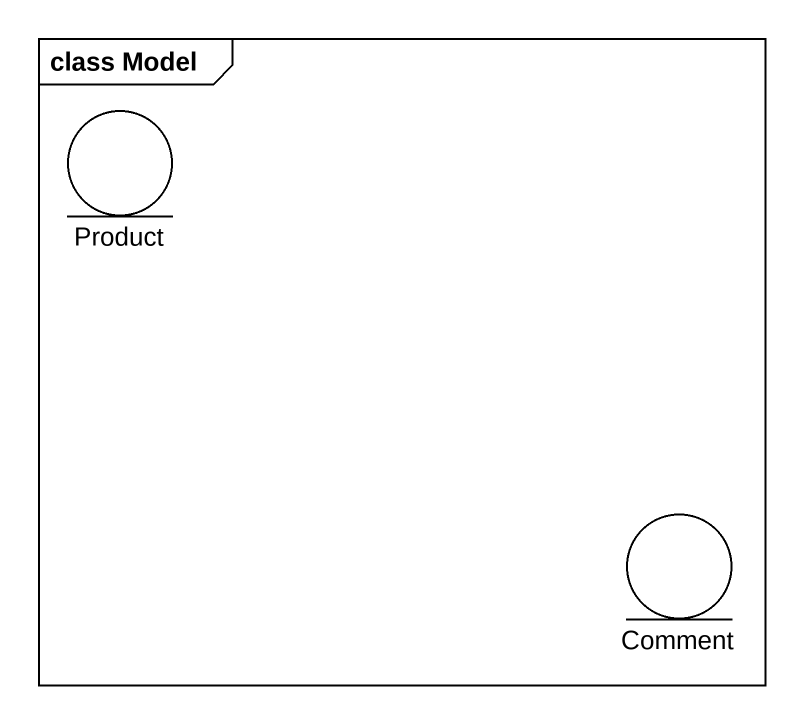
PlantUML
@startuml
mainframe class Model
entity Product
entity Comment
@enduml
